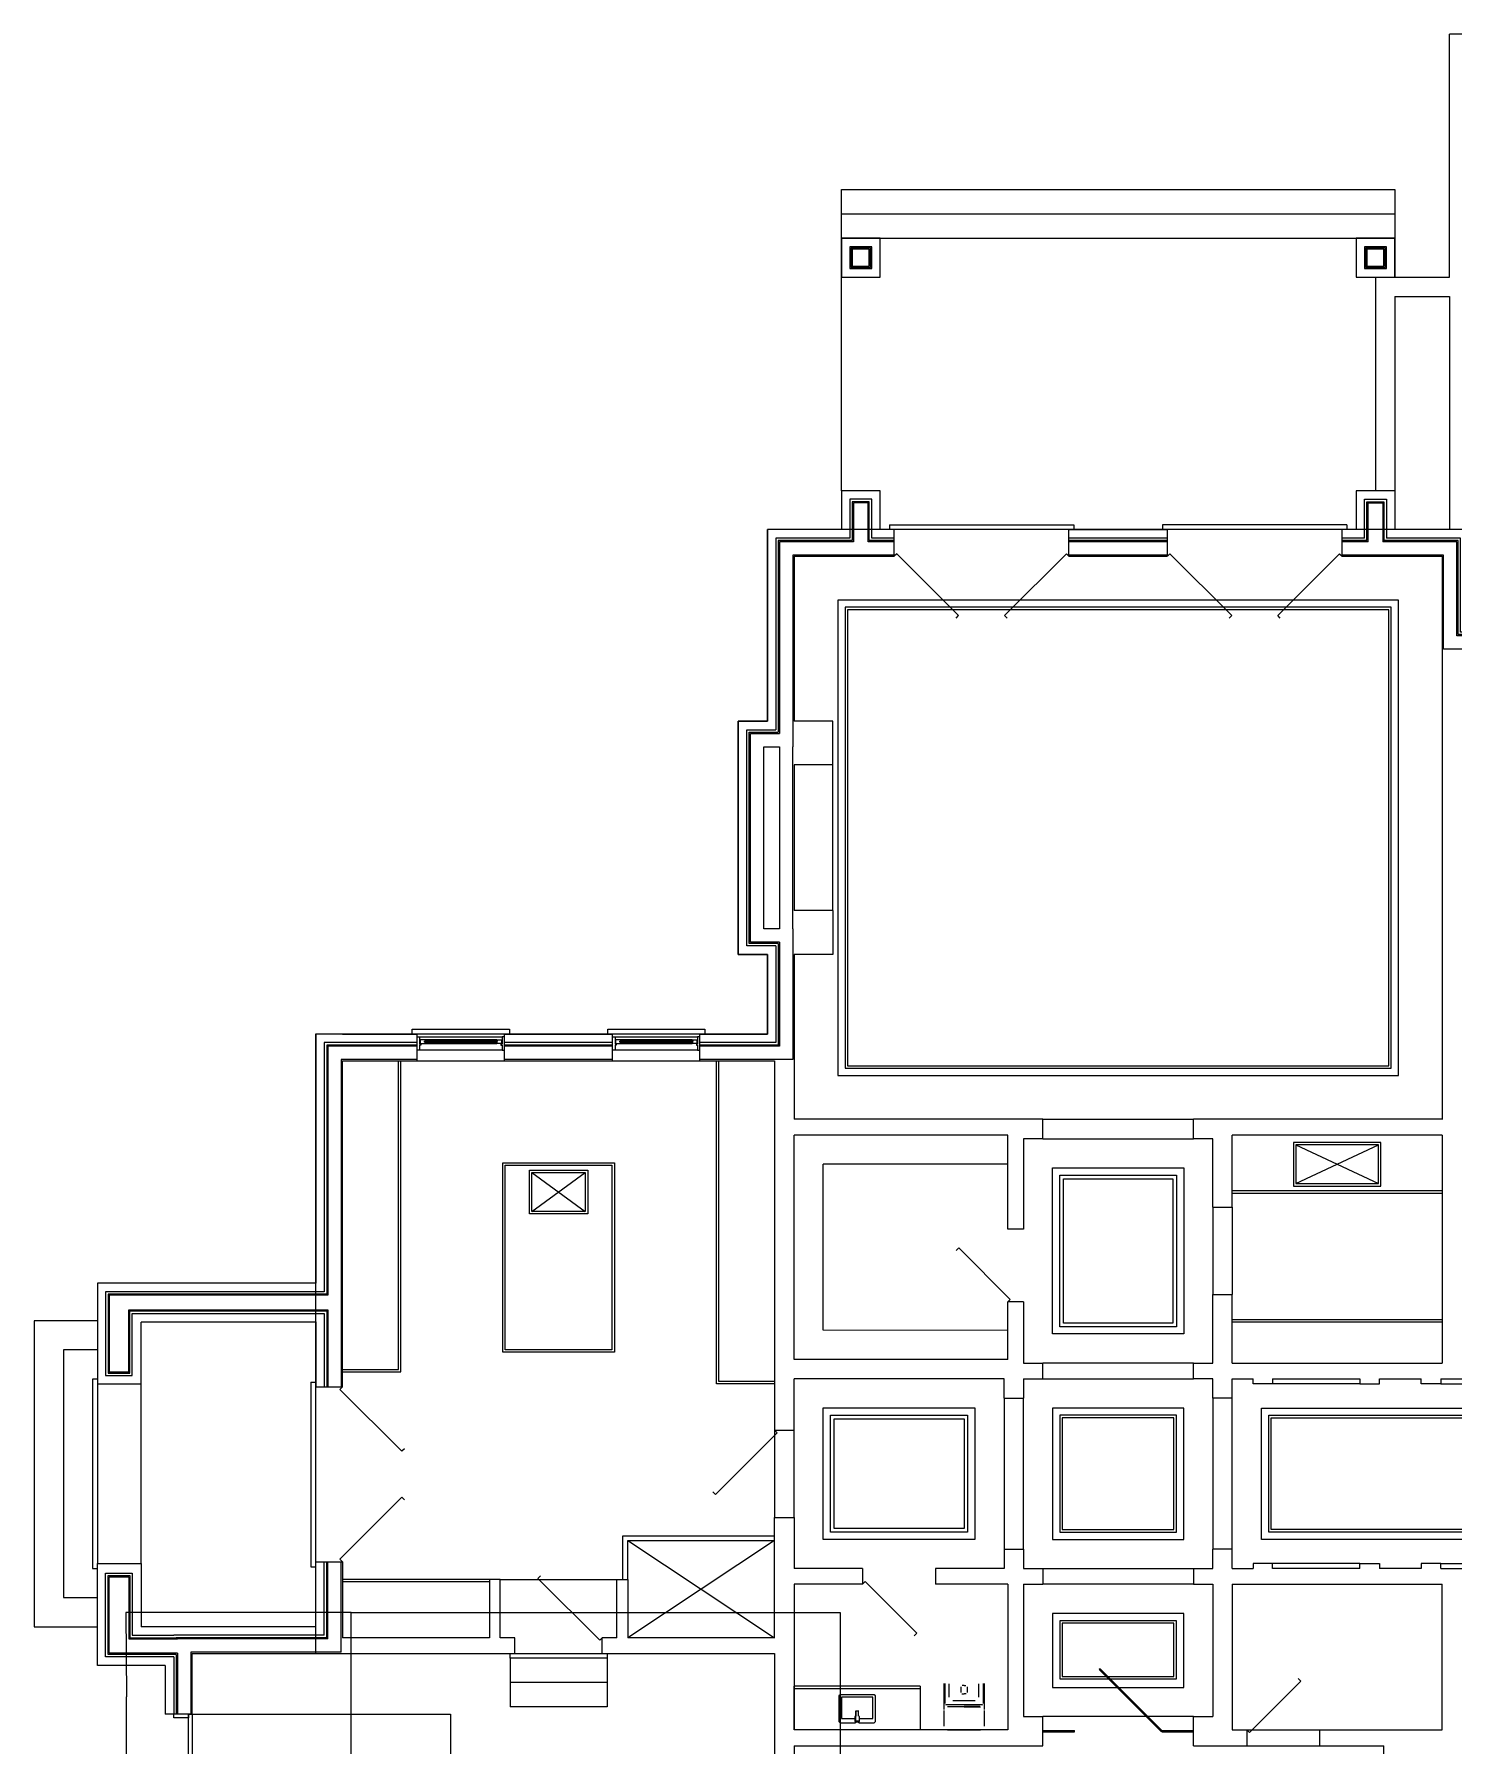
# Model space of a CAD drawing. Header units: metres. Extents: x -754 to 754, y 0 to 1179.
# Drawn here: x -754 to -169, y 474 to 1179 of the extents above; entities that cross this region are included whole.
import ezdxf

# ---------------------------------------------------------------- set-up
doc = ezdxf.new("R2010")
doc.units = ezdxf.units.M

msp = doc.modelspace()

# ---------------------------------------------------------------- linework, layer by layer
at = {"layer": 'Defpoints', "elevation": 0.34}
msp.add_lwpolyline([(-163, 974.83), (-452, 974.83), (-452, 895.91), (-464, 895.91), (-464, 799.91), (-452, 799.91), (-452, 767.08), (-638.1, 767.08), (-638.1, 523), (-638.1, 512), (-449, 512), (-449, 158.5), (-370, 158.5), (-370, 146.5), (-337.05, 113.55), (-277.94, 113.55), (-245, 146.5), (-245, 158.5), (-177, 158.5), (-177, 115.5), (-70, 115.5)], dxfattribs=at)
at = {"layer": 'FP-Above'}
for p, q in [((-338.5, 731.99, 0.34), (-276.5, 731.99, 0.34)), ((-338.5, 723.99, 0.34), (-276.5, 723.99, 0.34)), ((-353, 713.49, 0.34), (-429.01, 713.48, 0.34)), ((-429.01, 645.12, 0.34), (-429.01, 713.48, 0.34)), ((-268.5, 695.79, 0.34), (-268.5, 659.79, 0.34)), ((-260.5, 695.79, 0.34), (-260.5, 659.79, 0.34)), ((-353, 645.08, 0.34), (-429.01, 645.12, 0.34)), ((-276.5, 631.58, 0.34), (-338.5, 631.58, 0.34)), ((-728, 623, 0.34), (-728, 549, 0.34)), ((-338.5, 625.08, 0.34), (-276.5, 625.09, 0.34)), ((-207.88, 623.08, 0.34), (-243.88, 623.08, 0.34)), ((-174.63, 623.08, 0.34), (-138.63, 623.08, 0.34)), ((-354.5, 617.08, 0.34), (-354.5, 555, 0.34)), ((-346.5, 555, 0.34), (-346.5, 617.09, 0.34)), ((-268.5, 617.08, 0.34), (-268.5, 555, 0.34)), ((-260.5, 555, 0.34), (-260.5, 617.08, 0.34)), ((-449, 604, 0.34), (-449, 568, 0.34)), ((-441.01, 568, 0.34), (-441.01, 604, 0.34)), ((-441.01, 568, 0.34), (-441.01, 604, 0.34)), ((-338.5, 547, 0.34), (-276.5, 546.99, 0.34)), ((-207.88, 549, 0.34), (-243.88, 549, 0.34)), ((-174.63, 549, 0.34), (-138.63, 549, 0.34)), ((-174.63, 549, 0.34), (-138.63, 549, 0.34)), ((-276.5, 540.5, 0.34), (-338.5, 540.5, 0.34)), ((-276.5, 486, 0.34), (-338.5, 486, 0.34)), ((-254.5, 480.5, 0.34), (-254.5, 474, 0.34)), ((-224.5, 480.5, 0.34), (-224.5, 474, 0.34))]:
    msp.add_line(p, q, dxfattribs=at)
for points in [[(-423, 749.98), (-192, 749.98), (-192, 945.83), (-423, 945.83)], [(-420, 752.98), (-195, 752.98), (-195, 942.83), (-420, 942.83)], [(-419, 753.98), (-196, 753.98), (-196, 941.83), (-419, 941.83)], [(-334.5, 559), (-280.5, 559), (-280.5, 613.08), (-334.5, 613.08)], [(-331.5, 562), (-283.5, 562), (-283.5, 610.08), (-331.5, 610.08)], [(-330.5, 563), (-284.5, 563), (-284.5, 609.08), (-330.5, 609.08)], [(-134, 559), (-248.5, 559), (-248.5, 613.08), (-134, 613.08)], [(-137, 562), (-245.5, 562), (-245.5, 610.08), (-137, 610.08)], [(-138, 563), (-244.5, 563), (-244.5, 609.08), (-138, 609.08)]]:
    msp.add_lwpolyline(points, close=True, dxfattribs=at)
for points, elevation in [([(-334.5, 711.99), (-280.5, 711.99), (-280.5, 643.58), (-334.5, 643.58)], -0.04), ([(-331.5, 708.99), (-283.5, 708.99), (-283.5, 646.58), (-331.5, 646.58)], -0.04), ([(-330, 707.49), (-285, 707.49), (-285, 648.08), (-330, 648.08)], -0.04), ([(-429.01, 613.12), (-366.5, 613.12), (-366.5, 559), (-429.01, 559)], -0.02), ([(-426.01, 610.12), (-369.5, 610.12), (-369.5, 562), (-426.01, 562)], -0.02), ([(-424.51, 608.62), (-371, 608.62), (-371, 563.5), (-424.51, 563.5)], -0.02), ([(-334.5, 498), (-280.5, 498), (-280.5, 528.5), (-334.5, 528.5)], 0.34), ([(-331.5, 501.5), (-283.5, 501.5), (-283.5, 525.5), (-331.5, 525.5)], 0.34), ([(-330.5, 502.5), (-284.5, 502.5), (-284.5, 524.5), (-330.5, 524.5)], 0.34)]:
    msp.add_lwpolyline(points, close=True, dxfattribs=dict(at, elevation=elevation))
at = {"layer": 'FP-Above', "elevation": -0.31}
msp.add_lwpolyline([(-562, 542.5), (-514, 542.5)], dxfattribs=at)
at = {"layer": 'FP-Above'}
msp.add_lwpolyline([(-233.29, 501.71), (-232.23, 500.65), (-253.44, 479.44), (-254.5, 480.5)], dxfattribs=at)
at = {"layer": 'FP-Door'}
for p, q in [((-710, 549, 0.34), (-710, 623, 0.34)), ((-690.5, 487), (-582.5, 487)), ((-582.5, 487), (-582.5, 379))]:
    msp.add_line(p, q, dxfattribs=at)
for points in [[(-374.29, 938.38), (-373.23, 939.44), (-398.69, 964.89), (-399.75, 963.83)], [(-353.21, 938.38), (-354.27, 939.44), (-328.82, 964.89), (-327.76, 963.83)], [(-261.79, 938.38), (-260.73, 939.44), (-286.18, 964.89), (-287.24, 963.83)], [(-240.71, 938.38), (-241.77, 939.44), (-216.31, 964.89), (-215.25, 963.83)], [(-374.21, 678), (-373.15, 679.06), (-351.94, 657.84), (-353, 656.78)], [(-601.54, 596.34), (-602.6, 595.28), (-628.06, 620.73), (-627, 621.79)], [(-474.45, 578.53), (-473.39, 577.47), (-447.94, 602.93), (-449, 603.99)], [(-601.54, 575.25), (-602.6, 576.31), (-628.06, 550.85), (-627, 549.79)], [(-545.46, 543.96), (-546.52, 542.9), (-521.06, 517.44), (-520, 518.5)], [(-391.54, 519.31), (-390.48, 520.37), (-411.69, 541.58), (-412.75, 540.52)], [(-690.5, 487), (-690.5, 485.5), (-696.5, 485.5), (-696.5, 487)], [(-689, 487), (-689, 379), (-690.5, 379), (-690.5, 487)]]:
    msp.add_lwpolyline(points, dxfattribs=at)
at = {"layer": 'FP-Fixture'}
for p, q in [((-441.01, 480.5), (-441.01, 498.5)), ((-389.01, 498.5), (-441.01, 498.5)), ((-389.01, 497.5), (-441.01, 497.5)), ((-389.01, 498.5), (-389.01, 480.5)), ((-379.25, 499.66), (-379.25, 488.88)), ((-378.86, 499.64), (-378.86, 491.42)), ((-377.11, 493.98), (-377.11, 499.54)), ((-372.28, 498.27), (-372.37, 495.93)), ((-371.87, 495.42), (-371, 495.42)), ((-371, 498.76), (-371.79, 498.76)), ((-371, 498.76), (-370.22, 498.76)), ((-370.13, 495.42), (-371, 495.42)), ((-369.72, 498.27), (-369.63, 495.93)), ((-364.89, 493.98), (-364.89, 499.54)), ((-363.14, 499.64), (-363.14, 491.42)), ((-362.75, 499.66), (-362.75, 488.88)), ((-379.27, 488.48), (-379.26, 482.01)), ((-378.54, 491.05), (-378.54, 490.69)), ((-378.48, 491.04), (-363.52, 491.04)), ((-378.1, 490.69), (-378.1, 491.04)), ((-371, 489.99), (-377.75, 489.99)), ((-377.53, 490.13), (-371, 490.13)), ((-366.41, 492.47), (-375.6, 492.47)), ((-364.47, 490.13), (-371, 490.13)), ((-371, 489.99), (-364.25, 489.99)), ((-363.91, 490.69), (-363.91, 491.04)), ((-363.47, 491.05), (-363.47, 490.69)), ((-362.73, 488.48), (-362.74, 482.01)), ((-389.01, 480.5), (-441.01, 480.5)), ((-415.26, 483.75), (-415.26, 484)), ((-414.76, 483.75), (-414.76, 484)), ((-377.74, 480.5), (-364.26, 480.5))]:
    msp.add_line(p, q, dxfattribs=at)
for points in [[(-414.26, 483.5), (-408.01, 483.5), (-407.51, 484), (-407.51, 494.5), (-408.01, 495), (-422.01, 495), (-422.51, 494.5), (-422.51, 484), (-422.01, 483.5), (-415.76, 483.5)], [(-414.01, 485.25), (-408.51, 485.25), (-408.51, 494), (-421.51, 494), (-421.51, 485.25), (-416.01, 485.25)], [(-414.26, 488.25), (-415.76, 488.25), (-415.76, 484.25), (-414.26, 484.25)], [(-414.51, 486.25), (-414.51, 488.25), (-415.51, 488.25), (-415.51, 486.25)], [(-415.76, 486), (-416.01, 486), (-416.01, 484), (-414.01, 484), (-414.01, 486), (-414.26, 486)], [(-414.26, 483.5), (-414.26, 483.75), (-415.76, 483.75), (-415.76, 483.5)]]:
    msp.add_lwpolyline(points, dxfattribs=at)
at = {"layer": 'FP-Furniture'}
for p, q in [((-425, 817.91, 0.34), (-425, 877.91, 0.34)), ((-234.25, 705.5, 0.34), (-200.25, 721.5, 0.34)), ((-234.25, 721.5, 0.34), (-200.25, 705.5, 0.34)), ((-549, 710.08, 0.68), (-527, 694.08, 0.68)), ((-549, 694.08, 0.68), (-527, 710.08, 0.68))]:
    msp.add_line(p, q, dxfattribs=at)
for points, elevation in [([(-235.25, 704.5), (-199.25, 704.5), (-199.25, 722.5), (-235.25, 722.5)], -0.07), ([(-234.25, 705.5), (-200.25, 705.5), (-200.25, 721.5), (-234.25, 721.5)], -0.07), ([(-550, 711.08), (-526, 711.08), (-526, 693.08), (-550, 693.08)], 0.34), ([(-549, 710.08), (-527, 710.08), (-527, 694.08), (-549, 694.08)], 0.34)]:
    msp.add_lwpolyline(points, close=True, dxfattribs=dict(at, elevation=elevation))
at = {"layer": 'FP-Mill'}
msp.add_line((-260.5, 648.58, 0.34), (-174, 648.58, 0.34), dxfattribs=at)
for points, elevation in [([(-627, 629), (-604, 629), (-604, 756.08)], 0.34), ([(-556.25, 756.08), (-556.25, 756.08)], -0.31), ([(-449, 624), (-472, 624), (-472, 756.08)], 0.3), ([(-174, 702.5), (-260.5, 702.5)], -0.07)]:
    msp.add_lwpolyline(points, dxfattribs=dict(at, elevation=elevation))
at = {"layer": 'FP-Mill', "elevation": 0.34}
msp.add_lwpolyline([(-560, 713.08), (-516, 713.08), (-516, 637.08), (-560, 637.08)], close=True, dxfattribs=at)
at = {"layer": 'FP-Mill'}
msp.add_lwpolyline([(-566.5, 541.5), (-627, 541.5)], dxfattribs=at)
at = {"layer": 'FP-Proposed Wall'}
for p, q in [((-193.5, 990.83, 0.34), (-209.5, 990.83, 0.34)), ((-193.5, 990.83, 0.34), (-193.5, 974.83, 0.34)), ((-452, 895.91, 0.34), (-452, 974.83, 0.34)), ((-421.5, 974.83, 0.34), (-452, 974.83, 0.34)), ((-399.75, 974.83, 0.34), (-405.5, 974.83, 0.34)), ((-399.75, 963.83, 0.34), (-399.75, 974.83, 0.34)), ((-327.76, 963.83, 0.34), (-327.76, 974.83, 0.34)), ((-327.76, 974.83, 0.34), (-287.25, 974.83, 0.34)), ((-287.24, 963.83, 0.34), (-287.24, 974.83, 0.34)), ((-215.25, 963.83, 0.34), (-215.25, 974.83, 0.34)), ((-209.5, 974.83, 0.34), (-215.25, 974.83, 0.34)), ((-163, 974.83, 0.34), (-193.5, 974.83, 0.34)), ((-441, 963.83, 0.34), (-441, 895.91, 0.34)), ((-441, 963.83, 0.34), (-399.75, 963.83, 0.34)), ((-327.76, 963.83, 0.34), (-287.25, 963.83, 0.34)), ((-215.25, 963.83, 0.34), (-174, 963.83, 0.34)), ((-174, 963.83, 0.34), (-174, 731.9, 0.34)), ((-425, 895.91, 0.34), (-441, 895.91, 0.34)), ((-425, 877.91, 0.34), (-425, 895.91, 0.34)), ((-441, 877.91, 0.34), (-441, 817.91, 0.34)), ((-425, 877.91, 0.34), (-441, 877.91, 0.34)), ((-425, 817.91, 0.34), (-441, 817.91, 0.34)), ((-425, 817.91, 0.34), (-425, 799.91, 0.34)), ((-452, 767.08, 0.34), (-452, 799.91, 0.34)), ((-441, 799.91, 0.34), (-441, 731.98, 0.34)), ((-425, 799.91, 0.34), (-441, 799.91, 0.34)), ((-638, 767.08, 0.34), (-638, 664.5, 0.34)), ((-627, 767.08, 0.34), (-638, 767.08, 0.34)), ((-627, 767.08, 0.34), (-596.25, 767.08, 0.34)), ((-596.25, 756.08, 0.34), (-596.25, 767.08, 0.34)), ((-560.25, 756.08, 0.34), (-560.25, 767.08, 0.34)), ((-560.25, 767.08, 0.34), (-515.75, 767.08, 0.34)), ((-515.75, 756.08, 0.34), (-515.75, 767.08, 0.34)), ((-479.75, 756.08, 0.34), (-479.75, 767.08, 0.34)), ((-479.75, 767.08, 0.34), (-452, 767.08, 0.34)), ((-627, 756.08, 0.34), (-596.25, 756.08, 0.34)), ((-627, 621.79, 0.34), (-627, 756.08, 0.34)), ((-560.25, 756.08, 0.34), (-515.75, 756.08, 0.34)), ((-479.75, 756.08, 0.34), (-449, 756.08, 0.34)), ((-449, 756.08, 0.34), (-449, 604, 0.34)), ((-338.5, 731.99, 0.34), (-441, 731.98, 0.34)), ((-338.5, 723.99, 0.34), (-338.5, 731.99, 0.34)), ((-276.5, 723.99, 0.34), (-276.5, 732, 0.34)), ((-174, 732, 0.34), (-276.5, 732, 0.34)), ((-174, 732, 0.34), (-174, 731.97, 0.34)), ((-353, 725.49, 0.34), (-441.01, 725.48, 0.34)), ((-441.01, 633.12, 0.34), (-441.01, 725.48, 0.34)), ((-353, 686.79, 0.34), (-353, 725.49, 0.34)), ((-346.5, 723.99, 0.34), (-346.5, 686.79, 0.34)), ((-338.5, 723.99, 0.34), (-346.5, 723.99, 0.34)), ((-268.5, 724, 0.34), (-276.5, 724, 0.34)), ((-268.5, 695.79, 0.34), (-268.5, 724, 0.34)), ((-260.5, 695.79, 0.34), (-260.5, 725.5, 0.34)), ((-174, 725.5, 0.34), (-260.5, 725.5, 0.34)), ((-174, 725.5, 0.34), (-174, 631.58, 0.34)), ((-441.01, 713.48, 0.34), (-441.01, 713.48, 0.34)), ((-268.5, 695.79, 0.34), (-260.5, 695.79, 0.34)), ((-346.5, 686.79, 0.34), (-353, 686.79, 0.34)), ((-728, 664.5, 0.34), (-728, 623, 0.34)), ((-638, 664.5, 0.34), (-728, 664.5, 0.34)), ((-353, 633.08, 0.34), (-353, 656.79, 0.34)), ((-346.5, 656.79, 0.34), (-353, 656.78, 0.34)), ((-346.5, 656.79, 0.34), (-346.5, 631.58, 0.34)), ((-268.5, 659.79, 0.34), (-260.5, 659.79, 0.34)), ((-268.5, 631.58, 0.34), (-268.5, 659.79, 0.34)), ((-260.5, 631.58, 0.34), (-260.5, 659.79, 0.34)), ((-710, 648.58, 0.34), (-638, 648.58, 0.34)), ((-710, 623, 0.34), (-710, 648.5, 0.34)), ((-638, 648.58, 0.34), (-638, 621.79, 0.34)), ((-353, 633.08, 0.34), (-441.01, 633.12, 0.34)), ((-346.5, 631.58, 0.34), (-338.5, 631.58, 0.34)), ((-338.5, 625.08, 0.34), (-338.5, 631.58, 0.34)), ((-276.5, 625.08, 0.34), (-276.5, 631.58, 0.34)), ((-276.5, 631.58, 0.34), (-268.5, 631.58, 0.34)), ((-260.5, 631.58, 0.34), (-174, 631.58, 0.34)), ((-728, 623, 0.34), (-710, 623, 0.34)), ((-638, 621.79, 0.34), (-627, 621.79, 0.34)), ((-441.01, 604, 0.34), (-441.01, 625.12, 0.34)), ((-354.5, 625.08, 0.34), (-441.01, 625.12, 0.34)), ((-354.5, 617.09, 0.34), (-354.5, 625.08, 0.34)), ((-346.5, 625.08, 0.34), (-346.5, 617.09, 0.34)), ((-346.5, 625.08, 0.34), (-338.5, 625.08, 0.34)), ((-268.5, 625.08, 0.34), (-276.5, 625.08, 0.34)), ((-268.5, 617.08, 0.34), (-268.5, 625.08, 0.34)), ((-260.5, 617.08, 0.34), (-260.5, 625.08, 0.34)), ((-260.5, 625.08, 0.34), (-251.88, 625.08, 0.34)), ((-251.88, 623.08, 0.34), (-251.88, 625.08, 0.34)), ((-243.88, 623.08, 0.34), (-251.88, 623.08, 0.34)), ((-243.88, 625.08, 0.34), (-243.88, 623.08, 0.34)), ((-243.88, 625.08, 0.34), (-207.88, 625.08, 0.34)), ((-207.88, 625.08, 0.34), (-207.88, 623.08, 0.34)), ((-207.88, 623.08, 0.34), (-199.88, 623.08, 0.34)), ((-199.88, 623.08, 0.34), (-199.88, 625.08, 0.34)), ((-199.88, 625.08, 0.34), (-182.63, 625.08, 0.34)), ((-182.63, 623.08, 0.34), (-182.63, 625.08, 0.34)), ((-174.63, 623.08, 0.34), (-182.63, 623.08, 0.34)), ((-174.63, 625.08, 0.34), (-174.63, 623.08, 0.34)), ((-174.63, 625.08, 0.34), (-138.63, 625.08, 0.34)), ((-354.5, 617.09, 0.34), (-346.5, 617.09, 0.34)), ((-260.5, 617.08, 0.34), (-268.5, 617.08, 0.34)), ((-449, 604, 0.34), (-441.01, 604, 0.34)), ((-449, 518.5, 0.34), (-449, 568, 0.34)), ((-449, 568, 0.34), (-441.01, 568, 0.34)), ((-441.01, 568, 0.34), (-441.01, 547.02, 0.34)), ((-638, 523, 0.34), (-638, 549.79, 0.34)), ((-638, 549.79, 0.34), (-627, 549.79, 0.34)), ((-627, 549.79, 0.34), (-627, 518.5, 0.34)), ((-354.5, 555, 0.34), (-346.5, 555, 0.34)), ((-354.5, 555, 0.34), (-354.5, 547, 0.34)), ((-346.5, 555, 0.34), (-346.5, 547, 0.34)), ((-268.5, 547, 0.34), (-268.5, 555, 0.34)), ((-260.5, 555, 0.34), (-268.5, 555, 0.34)), ((-260.5, 547, 0.34), (-260.5, 555, 0.34)), ((-728, 507.08, 0.34), (-728, 549, 0.34)), ((-728, 549, 0.34), (-710, 549, 0.34)), ((-710, 549, 0.34), (-710, 523, 0.34)), ((-412.75, 547.02, 0.34), (-441.01, 547.02, 0.34)), ((-412.75, 547.02, 0.34), (-412.75, 540.52, 0.34)), ((-382.75, 547.01, 0.34), (-382.75, 540.52, 0.34)), ((-354.5, 547, 0.34), (-382.75, 547.01, 0.34)), ((-346.5, 547, 0.34), (-338.5, 547, 0.34)), ((-338.5, 547, 0.34), (-338.5, 540.5, 0.34)), ((-276.5, 547, 0.34), (-276.5, 540.5, 0.34)), ((-276.5, 547, 0.34), (-268.5, 547, 0.34)), ((-260.5, 547, 0.34), (-251.88, 547, 0.34)), ((-251.88, 549, 0.34), (-251.88, 547, 0.34)), ((-243.88, 549, 0.34), (-251.88, 549, 0.34)), ((-243.88, 547, 0.34), (-243.88, 549, 0.34)), ((-207.88, 547, 0.34), (-243.88, 547, 0.34)), ((-207.88, 547, 0.34), (-207.88, 549, 0.34)), ((-207.88, 549, 0.34), (-199.88, 549, 0.34)), ((-199.88, 549, 0.34), (-199.88, 547, 0.34)), ((-182.63, 547, 0.34), (-199.88, 547, 0.34)), ((-182.63, 549, 0.34), (-182.63, 547, 0.34)), ((-174.63, 549, 0.34), (-182.63, 549, 0.34)), ((-174.63, 547, 0.34), (-174.63, 549, 0.34)), ((-174.63, 547, 0.34), (-138.63, 547, 0.34)), ((-566.5, 542.5, 0.34), (-566.5, 518.5, 0.34)), ((-562, 542.5, 0.34), (-566.5, 542.5, 0.34)), ((-562, 518.5, 0.34), (-562, 542.5, 0.34)), ((-514, 518.5, 0.34), (-514, 542.5, 0.34)), ((-514, 542.5, 0.34), (-509.5, 542.5, 0.34)), ((-509.5, 542.5, 0.34), (-509.5, 518.5, 0.34)), ((-441.01, 540.52, 0.34), (-441.01, 480.5, 0.34)), ((-412.75, 540.52, 0.34), (-441.01, 540.52, 0.34)), ((-353, 540.5, 0.34), (-382.75, 540.51, 0.34)), ((-353, 540.5, 0.34), (-353, 480.5, 0.34)), ((-346.5, 540.5, 0.34), (-346.5, 486, 0.34)), ((-346.5, 540.5, 0.34), (-338.5, 540.5, 0.34)), ((-276.5, 540.5, 0.34), (-268.5, 540.5, 0.34)), ((-268.5, 540.5, 0.34), (-268.5, 486, 0.34)), ((-260.5, 540.5, 0.34), (-260.5, 480.5, 0.34)), ((-260.5, 540.5, 0.34), (-174, 540.5, 0.34)), ((-174, 480.5, 0.34), (-174, 540.5, 0.34)), ((-638, 523, 0.34), (-710, 523, 0.34)), ((-566.5, 518.5, 0.34), (-627, 518.5, 0.34)), ((-556, 518.5, 0.34), (-562, 518.5, 0.34)), ((-556, 512, 0.34), (-556, 518.5, 0.34)), ((-514, 518.5, 0.34), (-520, 518.5, 0.34)), ((-520, 512, 0.34), (-520, 518.5, 0.34)), ((-449, 518.5, 0.34), (-509.5, 518.5, 0.34)), ((-689, 487, 0.34), (-689, 512, 0.34)), ((-689, 512, 0.34), (-556, 512, 0.34)), ((-520, 512, 0.34), (-449, 512, 0.34)), ((-449, 512, 0.34), (-449, 102, 0.34)), ((-700, 507.08, 0.34), (-728, 507.08, 0.34)), ((-700, 507.08, 0.34), (-700, 487, 0.34)), ((-689, 487, 0.34), (-700, 487, 0.34)), ((-353, 480.5, 0.34), (-441.01, 480.5, 0.34)), ((-346.5, 486, 0.34), (-338.5, 486, 0.34)), ((-338.5, 474, 0.34), (-338.5, 486, 0.34)), ((-276.5, 474, 0.34), (-276.5, 486, 0.34)), ((-276.5, 486, 0.34), (-268.5, 486, 0.34)), ((-260.5, 480.5, 0.34), (-174, 480.5, 0.34)), ((-441.01, 474, 0.34), (-441.01, 330, 0.34)), ((-441.01, 474, 0.34), (-338.5, 474, 0.34)), ((-276.5, 474, 0.34), (-198, 474, 0.34)), ((-198, 462, 0.34), (-198, 474, 0.34))]:
    msp.add_line(p, q, dxfattribs=at)
at = {"layer": 'FP-Proposed Wall', "elevation": 0.34}
for points in [[(-421.5, 1078.83), (-405.5, 1078.83), (-405.5, 1094.83), (-421.5, 1094.83)], [(-209.5, 1078.83), (-193.5, 1078.83), (-193.5, 1094.83), (-209.5, 1094.83)]]:
    msp.add_lwpolyline(points, close=True, dxfattribs=at)
for points in [[(-405.5, 974.83), (-405.5, 990.83), (-421.5, 990.83), (-421.5, 974.83)], [(-209.5, 990.83), (-209.5, 974.83)], [(-452, 799.91), (-464, 799.91), (-464, 895.91), (-452, 895.91)]]:
    msp.add_lwpolyline(points, dxfattribs=at)
at = {"layer": 'FP-Roof', "color": 1}
for p, q in [((-716.23, 528.84), (-716, 494.17)), ((-623.51, 528.84), (-716.23, 528.84)), ((-623.51, 170.16), (-623.51, 528.84)), ((-623.51, 528.84), (-422, 528.84)), ((-422, 528.84), (-422, 200.06)), ((-716, 77.67), (-716, 494.17))]:
    msp.add_line(p, q, dxfattribs=at)
at = {"layer": 'FP-Stair'}
for p, q in [((-171, 1078.83, 0.34), (-171, 1178.83, 0.34)), ((-163, 1178.83, 0.34), (-171, 1178.83, 0.34)), ((-201.5, 1078.83, 0.34), (-201.5, 990.83, 0.34)), ((-193.5, 1078.83, 0.34), (-171, 1078.83, 0.34)), ((-193.5, 1070.83, 0.34), (-193.5, 990.83, 0.34)), ((-193.5, 1070.83, 0.34), (-171, 1070.83, 0.34)), ((-171, 1070.83, 0.34), (-171, 974.83, 0.34)), ((-558, 510.01, 0.34), (-558, 490.01, 0.34)), ((-518, 510.01, 0.34), (-518, 490.01, 0.34))]:
    msp.add_line(p, q, dxfattribs=at)
for points, elevation in [([(-421.5, 1104.83), (-421.5, 1114.83), (-193.58, 1114.83), (-193.58, 1094.83)], -0.34), ([(-640, 623.79), (-640, 547.66), (-638, 547.66)], 1.51), ([(-640, 623.79), (-638, 623.79)], -0.49), ([(-518, 512.01), (-518, 510.01), (-558, 510.01), (-558, 512.01)], 0.03), ([(-518, 500.01), (-558, 500.01)], 0.03), ([(-518, 490.01), (-558, 490.01)], 0.03)]:
    msp.add_lwpolyline(points, dxfattribs=dict(at, elevation=elevation))
for points in [[(-421.5, 1094.83), (-421.5, 1104.83), (-193.5, 1104.83), (-193.5, 1094.83)], [(-421.5, 990.83), (-421.5, 1094.83), (-193.5, 1094.83), (-193.5, 1078.83)], [(-401.75, 976.83), (-401.75, 974.83)], [(-401.75, 976.83), (-325.76, 976.83), (-325.76, 974.83)], [(-213.25, 976.83), (-289.24, 976.83), (-289.24, 974.83)], [(-213.25, 976.83), (-213.25, 974.83)], [(-728, 649), (-754, 649), (-754, 523), (-728, 523)], [(-728, 637), (-742, 637), (-742, 535), (-728, 535)], [(-728, 625), (-730, 625), (-730, 547), (-728, 547)]]:
    msp.add_lwpolyline(points, dxfattribs=at)
at = {"layer": 'FP-Wall Detail'}
for p, q in [((-260.5, 649.58, 0.34), (-174, 649.58, 0.34)), ((-325.5, 479.75, 0.34), (-325.5, 480.25, 0.34)), ((-289.5, 479.75, 0.34), (-289.5, 480.25, 0.34))]:
    msp.add_line(p, q, dxfattribs=at)
for points, elevation in [([(-418, 1082.33), (-409, 1082.33), (-409, 1091.33), (-418, 1091.33)], 0.34), ([(-417.5, 1082.83), (-409.5, 1082.83), (-409.5, 1090.83), (-417.5, 1090.83)], 0.34), ([(-417, 1083.33), (-410, 1083.33), (-410, 1090.33), (-417, 1090.33)], 0.34), ([(-206, 1082.33), (-197, 1082.33), (-197, 1091.33), (-206, 1091.33)], 0.34), ([(-205.5, 1082.83), (-197.5, 1082.83), (-197.5, 1090.83), (-205.5, 1090.83)], 0.34), ([(-205, 1083.33), (-198, 1083.33), (-198, 1090.33), (-205, 1090.33)], 0.34), ([(-441.5, 885.41), (-441.5, 885.41)], 0.34), ([(-441.5, 810.41), (-441.5, 810.41)], 0.34), ([(-561, 714.08), (-515, 714.08), (-515, 636.08), (-561, 636.08)], 0.34), ([(-315.31, 505.35), (-289.85, 479.9), (-289.5, 480.25), (-314.96, 505.71)], 0.31)]:
    msp.add_lwpolyline(points, close=True, dxfattribs=dict(at, elevation=elevation))
for points, elevation in [([(-409, 971.33), (-409, 987.33), (-418, 987.33), (-418, 971.33)], 0.34), ([(-206, 971.33), (-206, 987.33), (-197, 987.33), (-197, 971.33)], 0.34), ([(-410, 970.33), (-410, 986.33), (-417, 986.33), (-417, 970.33)], 0.34), ([(-410.5, 969.83), (-410.5, 985.83), (-416.5, 985.83), (-416.5, 969.83)], 0.34), ([(-205, 970.33), (-205, 986.33), (-198, 986.33), (-198, 970.33)], 0.34), ([(-204.5, 969.83), (-204.5, 985.83), (-198.5, 985.83), (-198.5, 969.83)], 0.34), ([(-418, 971.33), (-448.5, 971.33), (-448.5, 892.41)], 0.34), ([(-417, 970.33), (-447.5, 970.33), (-447.5, 891.41)], 0.34), ([(-416.5, 969.83), (-447, 969.83), (-447, 890.91)], 0.34), ([(-399.75, 969.83), (-410.5, 969.83)], 0.34), ([(-399.75, 970.33), (-410, 970.33)], 0.34), ([(-399.75, 971.33), (-409, 971.33)], 0.34), ([(-287.24, 971.33), (-327.76, 971.33)], 0.34), ([(-287.24, 970.33), (-327.76, 970.33)], 0.34), ([(-287.24, 969.83), (-327.76, 969.83)], 0.34), ([(-206, 971.33), (-215.25, 971.33)], 0.34), ([(-205, 970.33), (-215.25, 970.33)], 0.34), ([(-204.5, 969.83), (-215.25, 969.83)], 0.34), ([(-108, 931.08), (-168, 931.08), (-168, 969.83), (-198.5, 969.83)], 0.34), ([(-108, 931.58), (-167.5, 931.58), (-167.5, 970.33), (-198, 970.33)], 0.34), ([(-108, 932.58), (-166.5, 932.58), (-166.5, 971.33), (-197, 971.33)], 0.34), ([(-399.75, 964.33), (-441.5, 964.33), (-441.5, 885.41)], 0.34), ([(-287.24, 964.33), (-327.76, 964.33)], 0.34), ([(-108, 925.58), (-173.5, 925.58), (-173.5, 964.33), (-215.25, 964.33)], 0.34), ([(-448.5, 803.41), (-460.5, 803.41), (-460.5, 892.41), (-448.5, 892.41)], 0.34), ([(-447.5, 804.41), (-459.5, 804.41), (-459.5, 891.41), (-447.5, 891.41)], 0.34), ([(-447, 804.91), (-459, 804.91), (-459, 890.91), (-447, 890.91)], 0.34), ([(-447, 810.41), (-453.5, 810.41), (-453.5, 885.41), (-447, 885.41)], 0.34), ([(-447, 885.41), (-447, 810.41)], 0.34), ([(-441.5, 810.41), (-441.5, 885.41)], 0.34), ([(-441.5, 810.41), (-441.5, 756.58), (-479.75, 756.58)], 0.34), ([(-447, 804.91), (-447, 762.08), (-479.75, 762.08)], 0.34), ([(-447.5, 804.41), (-447.5, 762.58), (-479.75, 762.58)], 0.34), ([(-448.5, 803.41), (-448.5, 763.58), (-479.75, 763.58)], 0.34), ([(-596.25, 763.58), (-634.5, 763.58), (-634.5, 664.5), (-634.5, 661)], 0.34), ([(-596.25, 762.58), (-633.5, 762.58), (-633.5, 664.5), (-633.5, 660)], 0.34), ([(-596.25, 762.08), (-633, 762.08), (-633, 664.5), (-633, 659.5)], 0.34), ([(-515.75, 763.58), (-560.25, 763.58)], 0.34), ([(-515.75, 762.58), (-560.25, 762.58)], 0.34), ([(-515.75, 762.08), (-560.25, 762.08)], 0.34), ([(-596.25, 756.58), (-627.5, 756.58), (-627.5, 664.5), (-627.5, 621.79)], 0.34), ([(-627, 628), (-603, 628), (-603, 756.08)], 0.34), ([(-515.75, 756.58), (-560.25, 756.58)], 0.34), ([(-557.25, 756.08), (-557.25, 756.08)], -0.31), ([(-449, 623), (-473, 623), (-473, 756.08)], 0.3), ([(-174, 701.5), (-260.5, 701.5)], -0.07), ([(-634.5, 661), (-724.59, 661), (-724.59, 626.5), (-713.59, 626.5), (-713.59, 652.08), (-634.5, 652.08)], 0.34), ([(-633.5, 660), (-723.59, 660), (-723.59, 627.5), (-714.59, 627.5), (-714.59, 653.08), (-633.5, 653.08)], 0.34), ([(-633, 659.5), (-723.09, 659.5), (-723.09, 628), (-715.09, 628), (-715.09, 653.58), (-633, 653.58)], 0.34), ([(-634.5, 652.08), (-634.5, 621.79)], 0.34), ([(-633.5, 653.08), (-633.5, 621.79)], 0.34), ([(-633, 653.58), (-633, 621.79)], 0.34), ([(-634.5, 519.5), (-634.5, 549.79)], 0.34), ([(-633.5, 518.5), (-633.5, 549.79)], 0.34), ([(-633, 518), (-633, 549.79)], 0.34), ([(-627.5, 512.5), (-627.5, 549.79)], 0.34), ([(-696.5, 510.58), (-724.59, 510.58), (-724.59, 545.08), (-713.59, 545.08), (-713.59, 519.5), (-696.5, 519.5)], 0.34), ([(-695.5, 511.58), (-723.59, 511.58), (-723.59, 544.08), (-714.59, 544.08), (-714.59, 518.5), (-695.5, 518.5)], 0.34), ([(-695, 512.08), (-723.09, 512.08), (-723.09, 543.58), (-715.09, 543.58), (-715.09, 518), (-695, 518)], 0.34), ([(-634.5, 519.5), (-696.5, 519.5)], 0.34), ([(-633.5, 518.5), (-695.5, 518.5)], 0.34), ([(-633, 518), (-695, 518)], 0.34), ([(-696.5, 510.58), (-696.5, 487)], 0.34), ([(-695.5, 511.58), (-695.5, 487)], 0.34), ([(-695, 512.08), (-695, 487)], 0.34), ([(-627.5, 512.5), (-689.5, 512.5), (-689.5, 487)], 0.34), ([(-338.5, 480.25), (-325.5, 480.25)], 0.31), ([(-338.5, 479.75), (-325.5, 479.75)], 0.31), ([(-289.5, 480.25), (-276.5, 480.25)], 0.31), ([(-289.5, 479.75), (-276.5, 479.75)], 0.31)]:
    msp.add_lwpolyline(points, dxfattribs=dict(at, elevation=elevation))
for points in [[(-511.5, 542.5), (-511.5, 560.5), (-449, 560.5)], [(-509.5, 558.5), (-449, 518.5)], [(-449, 558.5), (-509.5, 518.5)], [(-509.5, 542.5), (-509.5, 558.5), (-449, 558.5)], [(-566.5, 542.5), (-627, 542.5)]]:
    msp.add_lwpolyline(points, dxfattribs=at)
at = {"layer": 'FP-Wall Tag', "elevation": 0.34}
msp.add_lwpolyline([(-627, 621.79), (-627, 621.79)], dxfattribs=at)
at = {"layer": 'FP-Window'}
for p, q in [((-598.25, 767.08), (-598.25, 769.08)), ((-598.25, 769.08), (-558.25, 769.08)), ((-558.25, 769.08), (-558.25, 767.08)), ((-517.75, 767.08), (-517.75, 769.08)), ((-517.75, 769.08), (-477.75, 769.08)), ((-477.75, 769.08), (-477.75, 767.08)), ((-595.25, 765.98), (-561.25, 765.98)), ((-593.25, 763.73), (-593.25, 764.23)), ((-593, 764.73), (-592.75, 764.48)), ((-563.5, 764.73), (-593, 764.73)), ((-593, 763.23), (-592.75, 763.48)), ((-593, 763.23), (-563.5, 763.23)), ((-592.75, 764.48), (-592.75, 764.35)), ((-592.75, 763.6), (-592.75, 763.48)), ((-563.5, 764.73), (-563.75, 764.48)), ((-563.75, 764.48), (-563.75, 764.35)), ((-563.75, 763.6), (-563.75, 763.48)), ((-563.5, 763.23), (-563.75, 763.48)), ((-563.25, 763.73), (-563.25, 764.23)), ((-514.75, 765.98), (-480.75, 765.98)), ((-512.75, 763.73), (-512.75, 764.23)), ((-512.5, 764.73), (-512.25, 764.48)), ((-483, 764.73), (-512.5, 764.73)), ((-512.5, 763.23), (-512.25, 763.48)), ((-512.5, 763.23), (-483, 763.23)), ((-512.25, 764.48), (-512.25, 764.35)), ((-512.25, 763.6), (-512.25, 763.48)), ((-483, 764.73), (-483.25, 764.48)), ((-483.25, 764.48), (-483.25, 764.35)), ((-483.25, 763.6), (-483.25, 763.48)), ((-483, 763.23), (-483.25, 763.48)), ((-482.75, 763.73), (-482.75, 764.23)), ((-596.25, 756.08), (-560.25, 756.08)), ((-561.25, 760.48), (-595.25, 760.48)), ((-560.25, 756.08), (-560.25, 756.08)), ((-515.75, 756.08), (-479.75, 756.08)), ((-480.75, 760.48), (-514.75, 760.48)), ((-479.75, 756.08), (-479.75, 756.08))]:
    msp.add_line(p, q, dxfattribs=at)
for points in [[(-596.25, 765.98), (-595.25, 765.98), (-595.25, 762.98), (-594.75, 762.98), (-594.75, 762.48), (-595.25, 762.48), (-595.25, 760.48), (-596.25, 760.48), (-596.25, 765.98)], [(-593, 764.73), (-595, 764.73), (-595, 763.23), (-593, 763.23)], [(-593.25, 764.35), (-563.25, 764.35), (-563.25, 764.23), (-593.25, 764.23)], [(-593.25, 763.6), (-563.25, 763.6), (-563.25, 763.73), (-593.25, 763.73)], [(-563.5, 764.73), (-561.5, 764.73), (-561.5, 763.23), (-563.5, 763.23)], [(-560.25, 765.98), (-561.25, 765.98), (-561.25, 762.98), (-561.75, 762.98), (-561.75, 762.48), (-561.25, 762.48), (-561.25, 760.48), (-560.25, 760.48), (-560.25, 765.98)], [(-515.75, 765.98), (-514.75, 765.98), (-514.75, 762.98), (-514.25, 762.98), (-514.25, 762.48), (-514.75, 762.48), (-514.75, 760.48), (-515.75, 760.48), (-515.75, 765.98)], [(-512.5, 764.73), (-514.5, 764.73), (-514.5, 763.23), (-512.5, 763.23)], [(-512.75, 764.35), (-482.75, 764.35), (-482.75, 764.23), (-512.75, 764.23)], [(-512.75, 763.6), (-482.75, 763.6), (-482.75, 763.73), (-512.75, 763.73)], [(-483, 764.73), (-481, 764.73), (-481, 763.23), (-483, 763.23)], [(-479.75, 765.98), (-480.75, 765.98), (-480.75, 762.98), (-481.25, 762.98), (-481.25, 762.48), (-480.75, 762.48), (-480.75, 760.48), (-479.75, 760.48), (-479.75, 765.98)]]:
    msp.add_lwpolyline(points, dxfattribs=at)

doc.saveas('drawing.dxf')
